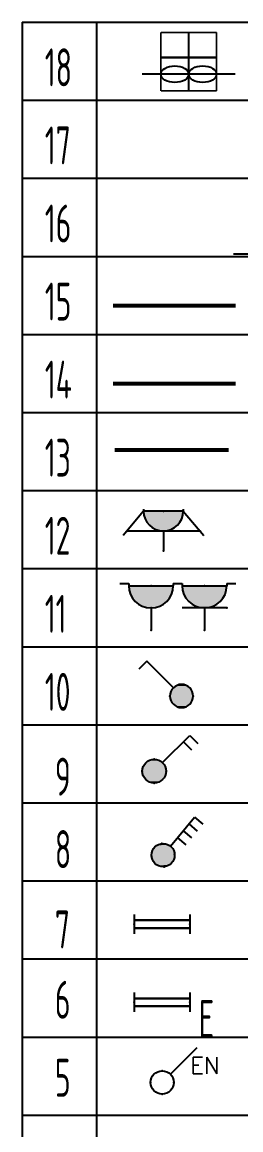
# Model space of a CAD drawing. Extents: x 5211311 to 5622788, y -441754 to -251897.
# Drawn here: x 5346238 to 5348200, y -329560 to -319628 of the extents above; entities that cross this region are included whole.
import ezdxf
from ezdxf.enums import TextEntityAlignment as Align

# ---------------------------------------------------------------- set-up
doc = ezdxf.new("R2010")
doc.units = 0
doc.header["$LTSCALE"] = 1000
doc.header["$MEASUREMENT"] = 0
doc.linetypes.add('CENTER2', pattern=[1.125, 0.75, -0.125, 0.125, -0.125])
doc.linetypes.add('DASH', pattern=[0.35, 0.25, -0.1])
doc.layers.get('0').update_dxf_attribs({"linetype": 'CONTINUOUS'})
for name, color, linetype in [('DUCT-排烟中心线', 5, 'CENTER2'), ('DUCT-排烟管', 2, 'CONTINUOUS'), ('EQUIP-插座', 3, 'CONTINUOUS'), ('EQUIP-照明', 3, 'CONTINUOUS'), ('TEL_TAB', 7, 'CONTINUOUS'), ('TEL_TEXT', 7, 'CONTINUOUS'), ('WIRE-应急', 1, 'DASH'), ('电气', 3, 'CONTINUOUS')]:
    doc.layers.add(name, color=color, linetype=linetype)
doc.styles.add('_TCH_LABEL', font='COMPLEX', dxfattribs={"bigfont": 'GBCBIG'})
doc.styles.add('_TEL_DIM', font='SIMPLEX', dxfattribs={"width": 0.8, "height": 3.5, "bigfont": 'HZTXT'})
doc.styles.add('sceic', font='sceie.shx', dxfattribs={"width": 0.8, "bigfont": 'sceic.shx'})
doc.styles.get("Standard").update_dxf_attribs({"font": 'GBENOR', "bigfont": 'GBCBIG'})

# ---------------------------------------------------------------- blocks, each defined once
blk = doc.blocks.new('$equip$00001963')
for p, q in [((0.147, 0.356), (0.625, 0.833)), ((0.625, 0.833), (0.766, 0.692)), ((0.512, 0.72), (0.653, 0.579))]:
    blk.add_line(p, q)
blk.add_circle((0, 0.208), 0.208)
for p in [(0, 0.417), (-0.208, 0.208), (0.208, 0.208), (0, 0)]:
    blk.add_point(p)
for points in [[(-0.104, 0.389), (0.104, 0.389), (-0.18, 0.313), (0.18, 0.313)], [(0, 0.417), (0, 0.417), (-0.104, 0.389), (0.104, 0.389)], [(-0.18, 0.313), (0.18, 0.313), (-0.208, 0.208), (0.208, 0.208)], [(-0.18, 0.104), (0.18, 0.104), (-0.208, 0.208), (0.208, 0.208)], [(-0.104, 0.028), (0.104, 0.028), (-0.18, 0.104), (0.18, 0.104)], [(0, 0), (0, 0), (-0.104, 0.028), (0.104, 0.028)]]:
    blk.add_solid(points)
at = {"layer": 'TEL_TEXT', "style": '_TEL_DIM', "flags": 1}
blk.add_attdef('A', text='', height=0.00002, dxfattribs=at).set_placement((0, 0), align=Align.MIDDLE_CENTER)
blk = doc.blocks.new('$equip$00001245')
for p, q in [((-0.7, 1.05), (-0.5, 1.05)), ((-0.5, 1.05), (-0.5, 1)), ((-0.5, 1), (0.5, 1)), ((0.499, 1.05), (0.699, 1.05)), ((0.5, 1.05), (0.5, 1)), ((0.699, 1.05), (0.699, 1)), ((0.699, 1), (1.699, 1)), ((1.699, 1.05), (1.899, 1.05)), ((1.699, 1.05), (1.699, 1)), ((0, 0.5), (0, 0)), ((1.699, 0.5), (0.699, 0.5)), ((1.199, 0.5), (1.199, 0))]:
    blk.add_line(p, q)
for centre in [(0, 1), (1.199, 1)]:
    blk.add_arc(centre, 0.5, 180, 0)
for points in [[(0.433, 0.75), (-0.433, 0.75), (0.5, 1), (-0.5, 1)], [(1.633, 0.75), (0.766, 0.75), (1.699, 1), (0.699, 1)], [(0.25, 0.567), (-0.25, 0.567), (0.433, 0.75), (-0.433, 0.75)], [(1.45, 0.567), (0.95, 0.567), (1.633, 0.75), (0.766, 0.75)], [(0, 0.5), (0, 0.5), (0.25, 0.567), (-0.25, 0.567)], [(1.199, 0.5), (1.199, 0.5), (1.45, 0.567), (0.95, 0.567)]]:
    blk.add_solid(points)
at = {"layer": 'EQUIP-照明'}
for p in [(0, 1), (1.199, 1), (0, 0.5), (1.699, 0.5), (0, 0), (1.199, 0)]:
    blk.add_point(p, dxfattribs=at)
at = {"layer": 'EQUIP-照明', "style": '_TCH_LABEL', "flags": 9}
blk.add_attdef('A', (0, 0), '', height=0.00002, dxfattribs=at)
blk = doc.blocks.new('$equip$00001248')
for p, q in [((-0.357, 0.714), (-0.724, 0.277)), ((-0.357, 0.75), (-0.357, 0.714)), ((0.357, 0.714), (-0.357, 0.714)), ((0.357, 0.75), (0.357, 0.714)), ((0.357, 0.714), (0.724, 0.277)), ((0.657, 0.357), (-0.657, 0.357)), ((0, 0.357), (0, 0))]:
    blk.add_line(p, q)
blk.add_arc((0, 0.714), 0.357, 180, 0)
for points in [[(0.309, 0.536), (-0.309, 0.536), (0.357, 0.714), (-0.357, 0.714)], [(0.179, 0.405), (-0.179, 0.405), (0.309, 0.536), (-0.309, 0.536)], [(0, 0.357), (0, 0.357), (0.179, 0.405), (-0.179, 0.405)]]:
    blk.add_solid(points)
at = {"layer": 'EQUIP-照明'}
for p in [(0, 0.714), (-0.657, 0.357), (0.657, 0.357), (0, 0)]:
    blk.add_point(p, dxfattribs=at)
at = {"layer": 'EQUIP-照明', "style": '_TCH_LABEL', "flags": 9}
blk.add_attdef('A', (0, 0), '', height=0.00002, dxfattribs=at)
blk = doc.blocks.new('$equip$00002500')
blk.add_line((0.147, 0.356), (0.625, 0.833))
blk.add_circle((0, 0.208), 0.208)
for p in [(0, 0.417), (-0.208, 0.208), (0.208, 0.208), (0, 0)]:
    blk.add_point(p)
at = {"color": 7, "style": '_TEL_DIM'}
blk.add_attdef('$TEXT$', text='', height=0.3, dxfattribs=at).set_placement((0.769, 0.513), align=Align.MIDDLE_CENTER)
at = {"color": 7, "style": '_TEL_DIM', "flags": 1}
blk.add_attdef('A', text='', height=0.00002, dxfattribs=at).set_placement((0, 0), align=Align.MIDDLE_CENTER)
blk = doc.blocks.new('$equip$00001160')
for p, q in [((-1.2, 0.417), (-1.2, -0.417)), ((-1.2, 0.167), (1.2, 0.167)), ((1.2, 0.417), (1.2, -0.417)), ((-1.2, -0.167), (1.2, -0.167))]:
    blk.add_line(p, q)
at = {"const_width": 0.1}
for points in [[(-1.2, 0.167), (1.2, 0.167)], [(-1.2, -0.167), (1.2, -0.167)]]:
    blk.add_lwpolyline(points, dxfattribs=at)
at = {"layer": 'EQUIP-照明'}
for p in [(-1.2, 0), (0, 0.167), (1.2, 0), (0, -0.167)]:
    blk.add_point(p, dxfattribs=at)
at = {"layer": 'EQUIP-照明', "flags": 9}
blk.add_attdef('A', (0, 0), '', height=0.00002, dxfattribs=at)
blk = doc.blocks.new('$equip$00001965')
for p, q in [((0.147, 0.356), (0.625, 0.833)), ((0.625, 0.833), (0.766, 0.692)), ((0.399, 0.607), (0.54, 0.466)), ((0.512, 0.72), (0.653, 0.579)), ((0.286, 0.494), (0.427, 0.353))]:
    blk.add_line(p, q)
blk.add_circle((0, 0.208), 0.208)
for p in [(0, 0.417), (-0.208, 0.208), (0.208, 0.208), (0, 0)]:
    blk.add_point(p)
for points in [[(0, 0.417), (0, 0.417), (-0.104, 0.389), (0.104, 0.389)], [(-0.18, 0.312), (0.18, 0.312), (-0.208, 0.208), (0.208, 0.208)], [(-0.18, 0.104), (0.18, 0.104), (-0.208, 0.208), (0.208, 0.208)], [(-0.104, 0.389), (0.104, 0.389), (-0.18, 0.312), (0.18, 0.312)], [(-0.104, 0.028), (0.104, 0.028), (-0.18, 0.104), (0.18, 0.104)], [(0, 0), (0, 0), (-0.104, 0.028), (0.104, 0.028)]]:
    blk.add_solid(points)
at = {"layer": 'TEL_TEXT', "style": '_TEL_DIM', "flags": 1}
blk.add_attdef('A', text='', height=0.00002, dxfattribs=at).set_placement((0, 0), align=Align.MIDDLE_CENTER)
blk = doc.blocks.new('SEF-350D4')
at = {"color": 2}
blk.add_line((-150, 417.8), (-150, -417.8), dxfattribs=at)
at = {"color": 2, "const_width": 20, "elevation": -2700}
blk.add_lwpolyline([(-300, 250), (-300, -250)], dxfattribs=at)
for centre in [(-150, 125, -5400), (-150, -125)]:
    blk.add_ellipse(centre, major_axis=(0, -125), ratio=0.591754)
at = {"layer": 'DUCT-排烟中心线'}
blk.add_line((0, 0), (-524.1, 0), dxfattribs=at)
at = {"layer": 'DUCT-排烟管', "const_width": 15}
for points in [[(0, 250), (-524.1, 250)], [(-524.1, 250), (-524.1, -250)], [(0, -250), (0, 250)], [(-524.1, -250), (0, -250)]]:
    blk.add_lwpolyline(points, dxfattribs=at)
blk = doc.blocks.new('$equip$00001962')
for p, q in [((0.147, 0.356), (0.625, 0.833)), ((0.625, 0.833), (0.766, 0.692))]:
    blk.add_line(p, q)
blk.add_circle((0, 0.208), 0.208)
for p in [(0, 0.417), (-0.208, 0.208), (0.208, 0.208), (0, 0)]:
    blk.add_point(p)
for points in [[(0, 0.417), (0, 0.417), (-0.104, 0.389), (0.104, 0.389)], [(-0.18, 0.313), (0.18, 0.313), (-0.208, 0.208), (0.208, 0.208)], [(-0.18, 0.104), (0.18, 0.104), (-0.208, 0.208), (0.208, 0.208)], [(-0.104, 0.389), (0.104, 0.389), (-0.18, 0.313), (0.18, 0.313)], [(-0.104, 0.028), (0.104, 0.028), (-0.18, 0.104), (0.18, 0.104)], [(0, 0), (0, 0), (-0.104, 0.028), (0.104, 0.028)]]:
    blk.add_solid(points)
at = {"layer": 'TEL_TEXT', "style": '_TEL_DIM', "flags": 1}
blk.add_attdef('A', text='', height=0.00002, dxfattribs=at).set_placement((0, 0), align=Align.MIDDLE_CENTER)

msp = doc.modelspace()

# ---------------------------------------------------------------- linework, layer by layer
at = {"layer": 'TEL_TAB', "color": 0, "linetype": 'ByBlock'}
for p, q in [((5346238.1, -319627.8), (5346237.7, -331658.5)), ((5346237.7, -329427.8), (5364237.7, -329427.8))]:
    msp.add_line(p, q, dxfattribs=at)
for points in [[(5346237.7, -319627.8), (5364221.2, -319627.8)], [(5346906.2, -319627.8), (5346906.2, -331658.5)], [(5346237.7, -320327.8), (5364221.2, -320327.8)], [(5346237.6, -321027.8), (5364221.2, -321027.8)], [(5346237.7, -321727.8), (5364221.2, -321727.8)], [(5346237.7, -322427.8), (5364221.2, -322427.8)], [(5346237.7, -323127.8), (5364221.2, -323127.8)], [(5346237.7, -323827.8), (5364221.2, -323827.8)], [(5346237.7, -324527.8), (5364221.2, -324527.8)], [(5346237.7, -325227.8), (5364221.2, -325227.8)], [(5346237.7, -325927.8), (5364221.2, -325927.8)], [(5346237.7, -326627.8), (5364221.2, -326627.8)], [(5346237.7, -327327.8), (5364221.2, -327327.8)], [(5346237.7, -328027.8), (5364221.2, -328027.8)], [(5346237.7, -328727.8), (5364221.2, -328727.8)], [(5346237.7, -328727.8), (5364221.2, -328727.8)], [(5346237.7, -329427.8), (5364221.2, -329427.7)]]:
    msp.add_lwpolyline(points, dxfattribs=at)
at = {"layer": 'TEL_TAB', "color": 0, "linetype": 'ByBlock', "const_width": 35}
msp.add_lwpolyline([(5347066.4, -323463.5), (5348090, -323463.5)], dxfattribs=at)
at = {"layer": 'WIRE-应急', "linetype": 'DASH', "const_width": 35}
for points in [[(5347051.6, -322170.3), (5348152.5, -322170.3)], [(5347051.6, -322870.3), (5348152.5, -322870.3)]]:
    msp.add_lwpolyline(points, dxfattribs=at)
at = {"layer": '电气'}
msp.add_line((5348133.9, -321705.9), (5352145, -321705.9), dxfattribs=at)

# ---------------------------------------------------------------- block references
at = {"rotation": 270}
msp.add_blockref('SEF-350D4', (5347732.4, -320244.2), dxfattribs=at)
at = {"layer": 'EQUIP-插座'}
for name, p, xscale, yscale, zscale in [('$equip$00001248', (5347505.3, -324368.9), 500, 500, 500), ('$equip$00001245', (5347393.8, -325080.8), 400, 400, 400)]:
    msp.add_blockref(name, p, dxfattribs=dict(at, xscale=xscale, yscale=yscale, zscale=zscale))
at = {"layer": 'EQUIP-照明', "xscale": -500, "yscale": 500, "zscale": 500}
msp.add_blockref('$equip$00001962', (5347667.7, -325774.1), dxfattribs=at)
at = {"layer": 'EQUIP-照明', "xscale": 500.0000000000003, "yscale": 500.0000000000003, "zscale": 500.0000000000003, "rotation": 5.549959152976754}
msp.add_blockref('$equip$00001965', (5347512, -327200.4), dxfattribs=at)
at = {"layer": 'EQUIP-照明', "xscale": 500, "yscale": 500, "zscale": 500}
msp.add_blockref('$equip$00002500', (5347494.1, -329239.1), dxfattribs=at).add_auto_attribs({'$TEXT$': 'EN'})
at = {"layer": 'TEL_TAB', "color": 0}
for name, p, xscale, yscale, zscale in [('$equip$00001963', (5347422.4, -326450.1, 0), 512.949565895526, 512.949565895526, 512.949565895526), ('$equip$00001160', (5347492.7, -327715.7, 0), 208.333333333207, 208.333333333207, 208.333333333207), ('$equip$00001160', (5347492.8, -328415.7, 0), 208.333333333207, 208.333333333207, 208.333333333207)]:
    msp.add_blockref(name, p, dxfattribs=dict(at, xscale=xscale, yscale=yscale, zscale=zscale))

# ---------------------------------------------------------------- texts
at = {"layer": 'TEL_TAB', "color": 0, "linetype": 'ByBlock', "style": 'sceic', "width": 0.67}
for s, p in [('18', (5346441.1, -320203.3)), ('17', (5346441.1, -320903.3)), ('16', (5346441.1, -321603.2)), ('15', (5346441.1, -322303.2)), ('14', (5346441.1, -323003.2)), ('13', (5346441.1, -323703.2)), ('12', (5346441.1, -324403.2)), ('11', (5346441.1, -325103.2)), ('10', (5346441.1, -325803.2)), ('9', (5346531.1, -326563.2)), ('8', (5346531.1, -327213.2)), ('7', (5346531.1, -327933.2)), ('6', (5346531.1, -328563.3)), ('E', (5347821.7, -328735.4)), ('5', (5346531.1, -329263.2))]:
    msp.add_text(s, height=340, dxfattribs=at).set_placement(p)

doc.saveas('drawing.dxf')
